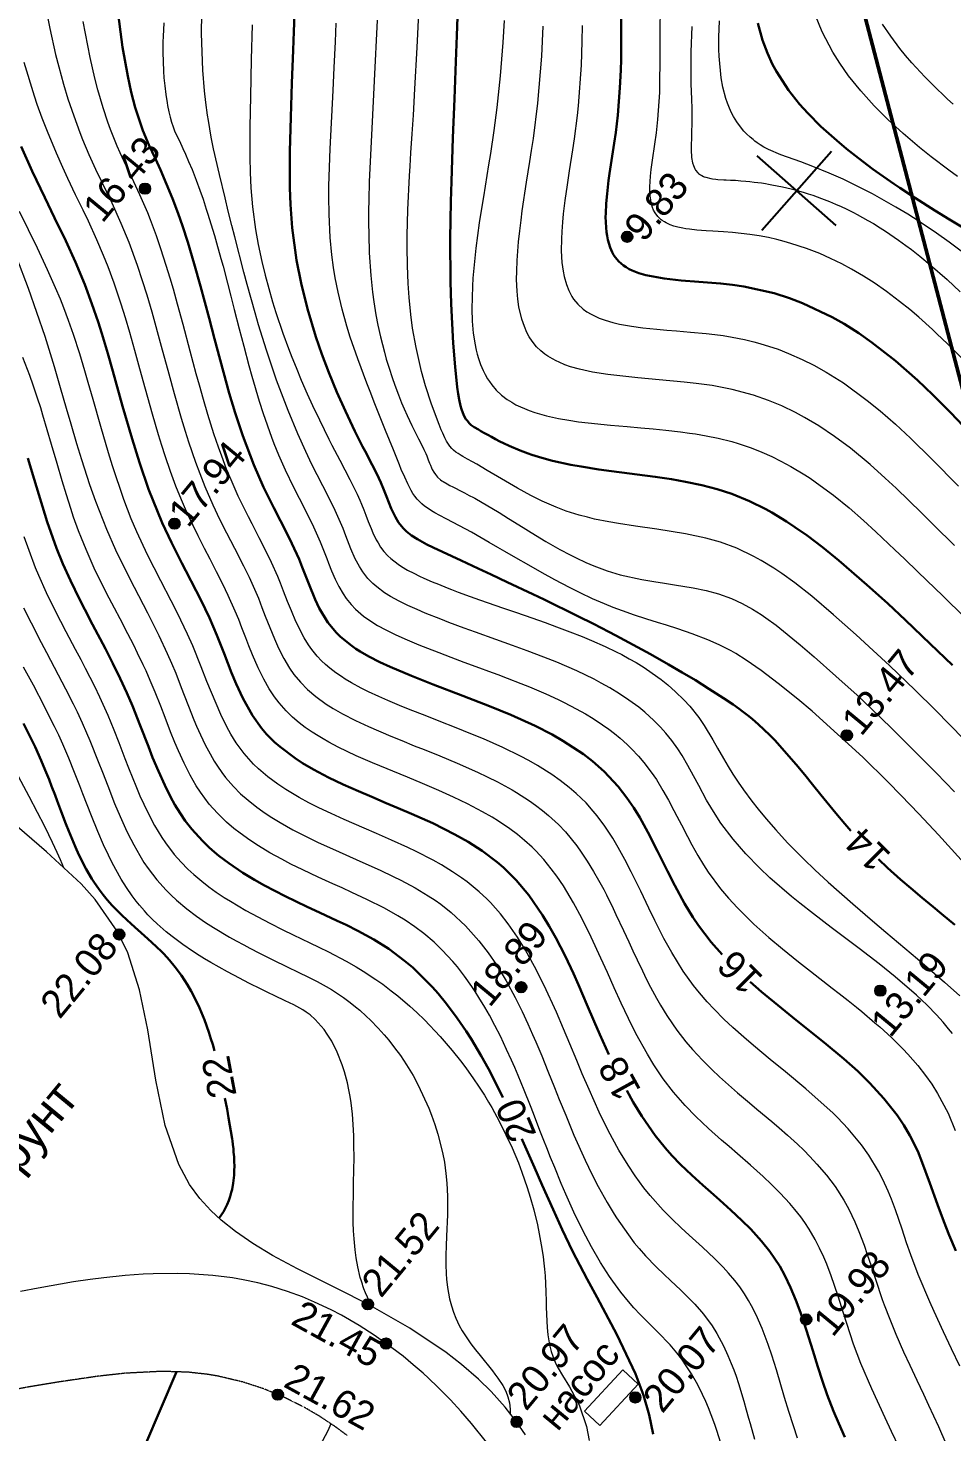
# Model space of a CAD drawing. Header units: millimetres. Extents: x -2893842 to -949497, y -1203244 to 262218.
# Drawn here: x -1978376 to -1952053, y -256348 to -216371 of the extents above; entities that cross this region are included whole.
import ezdxf

# ---------------------------------------------------------------- set-up
doc = ezdxf.new("R2010")
doc.units = ezdxf.units.MM
doc.linetypes.add('g5_05x2', pattern=[3.5, 2.5, -1])
doc.layers.get('0').update_dxf_attribs({"lineweight": 5})
for name, color, linetype in [('!!!_ Размеры', 7, 'Continuous'), ('02_сетка', 253, 'Continuous'), ('06_Инженерно-технические сооружения', 253, 'Continuous'), ('10_Границы покрытий и угодий', 253, 'Continuous'), ('19_Горизонтали', 253, 'Continuous'), ('61_Отметки высоты поверхности', 253, 'Continuous'), ('65_Границы', 253, 'Continuous')]:
    doc.layers.add(name, color=color, linetype=linetype)
doc.styles.add('LIKE17', font='d431.shx')
doc.styles.add('LIKE36', font='pragmai.shx')
doc.linetypes.add('g5_085a', pattern='A,0.001,[19,GUGK_2005.shx,S=1,R=180,X=0,Y=0],0.5,[18,GUGK_2005.shx,S=6,R=180,X=0,Y=0],0.5', length=1.001)

# ---------------------------------------------------------------- blocks, each defined once
blk = doc.blocks.new('BL_333')
at = {"color": 0}
for p, q in [((0, -3), (0, 3)), ((-3, 0), (3, 0))]:
    blk.add_line(p, q, dxfattribs=at)
blk = doc.blocks.new('g5_330')
blk.add_hatch(color=0).paths.add_polyline_path([(-0.15, 0, 1), (0.15, 0, 1)])
at = {"color": 0}
blk.add_circle((0, 0), 0.15, dxfattribs=at)
blk = doc.blocks.new('Топо_07.04.17')
at = {"layer": '02_сетка', "linetype": 'Continuous'}
for p, q in [((-39435, -105343), (-41451, -103121)), ((-41554, -105240), (-39332, -103224))]:
    blk.add_line(p, q, dxfattribs=at)
at = {"layer": '06_Инженерно-технические сооружения', "linetype": 'Continuous', "lineweight": 20}
blk.add_lwpolyline([(-50365, -138078), (-49149, -137039), (-48759, -137495), (-49975, -138535)], close=True, dxfattribs=at)
at = {"layer": '10_Границы покрытий и угодий', "linetype": 'g5_085a', "lineweight": 20}
blk.add_lwpolyline([(-52114, -138558), (-52322, -138166), (-52599, -137713), (-52943, -137231), (-53264, -136837), (-53699, -136363), (-54095, -135976), (-55045, -135170), (-56158, -134363), (-56951, -133841), (-58031, -133137), (-58700, -132672), (-59217, -132275), (-59673, -131880), (-60044, -131508), (-60304, -131204), (-60577, -130825), (-60819, -130398), (-61062, -129797), (-61318, -128651), (-61438, -127337), (-61510, -125893), (-61614, -124733), (-61828, -123650), (-62054, -122996), (-62579, -122030), (-62925, -121547), (-63802, -120524), (-65123, -119112)], dxfattribs=at)
at = {"layer": '10_Границы покрытий и угодий', "linetype": 'Continuous', "lineweight": 20}
blk.add_lwpolyline([(-53242, -138647), (-53606, -138067), (-53868, -137682), (-54126, -137328), (-54439, -136931), (-54675, -136649), (-54815, -136489), (-55065, -136217), (-55329, -135946), (-55618, -135667), (-56080, -135255), (-56472, -134937), (-56941, -134590), (-57218, -134402), (-57658, -134128), (-57982, -133946), (-58387, -133741), (-58814, -133551), (-59199, -133404), (-59610, -133268), (-59908, -133182), (-60458, -133049), (-61106, -132929), (-61452, -132880), (-62141, -132810), (-62420, -132791), (-62939, -132770), (-63548, -132764), (-63938, -132769), (-64419, -132786), (-64419, -132786), (-65435, -132846), (-65950, -132886)], dxfattribs=at)
at = {"layer": '10_Границы покрытий и угодий', "linetype": 'g5_05x2', "lineweight": 20}
blk.add_lwpolyline([(-57163, -138009), (-57459, -137734), (-57884, -137376), (-58293, -137070), (-58851, -136708), (-59385, -136416), (-59950, -136159), (-60643, -135910), (-60939, -135826), (-61462, -135708), (-62195, -135600), (-63242, -135535), (-64036, -135533), (-65145, -135568), (-66017, -135612), (-67520, -135719), (-70037, -135966), (-74029, -136457)], dxfattribs=at)
at = {"layer": '19_Горизонтали', "linetype": 'Continuous', "lineweight": 20}
for points in [[(-63667, -113548), (-63505, -114001), (-63283, -114587), (-63167, -114883), (-62901, -115557), (-62740, -115974), (-62573, -116426), (-62488, -116664), (-62378, -116990), (-62285, -117286), (-62217, -117516), (-62046, -118137), (-61964, -118454), (-61858, -118860), (-61719, -119377), (-61607, -119763), (-61494, -120117), (-61441, -120270), (-61311, -120615), (-61176, -120931), (-61077, -121139), (-60981, -121322), (-60769, -121676), (-60542, -121995), (-60410, -122158), (-60274, -122316), (-60013, -122591), (-59760, -122832), (-59529, -123035), (-59322, -123205), (-58899, -123529), (-58718, -123659), (-58520, -123797), (-58358, -123907), (-58096, -124082), (-57845, -124245), (-57688, -124345), (-57415, -124518), (-57015, -124771), (-56837, -124884), (-56557, -125067), (-56318, -125235), (-56179, -125340), (-55865, -125601), (-55690, -125763), (-55549, -125905), (-55445, -126014), (-55279, -126202), (-55170, -126332), (-54976, -126583), (-54831, -126787), (-54720, -126955), (-54576, -127188), (-54438, -127431), (-54296, -127708), (-54145, -128035), (-54027, -128324), (-53801, -129006), (-53746, -129214), (-53682, -129489), (-53628, -129772), (-53557, -130309), (-53536, -130588), (-53526, -130910), (-53530, -131188), (-53553, -131558), (-53617, -132084), (-53711, -132687), (-53754, -132962), (-53791, -133223), (-53791, -133223), (-53821, -133483), (-53842, -133755), (-53849, -133907), (-53850, -134140), (-53829, -134468), (-53799, -134677), (-53762, -134861), (-53715, -135038), (-53639, -135260), (-53574, -135414), (-53466, -135632), (-53367, -135809), (-53255, -135995), (-53144, -136170), (-53046, -136323), (-52937, -136496), (-52846, -136644), (-52784, -136749), (-52717, -136870), (-52596, -137097), (-52533, -137263), (-52489, -137428), (-52463, -137607), (-52469, -137782), (-52482, -137907)], [(-63430, -111531), (-63338, -111938), (-63207, -112448), (-63142, -112673), (-62976, -113193), (-62976, -113193), (-62781, -113741), (-62547, -114357), (-62338, -114890), (-62218, -115199), (-62117, -115460), (-61917, -115997), (-61805, -116315), (-61698, -116639), (-61628, -116863), (-61505, -117288), (-61403, -117670), (-61282, -118135), (-61208, -118419), (-61123, -118734), (-61065, -118944), (-60977, -119242), (-60812, -119737), (-60659, -120130), (-60495, -120488), (-60407, -120658), (-60193, -121017), (-60025, -121257), (-59853, -121476), (-59709, -121641), (-59501, -121861), (-59322, -122035), (-59129, -122210), (-58916, -122391), (-58756, -122519), (-58346, -122828), (-57707, -123267), (-57361, -123490), (-57087, -123665), (-56642, -123945), (-56398, -124099), (-56140, -124266), (-55671, -124584), (-55407, -124776), (-55220, -124921), (-54887, -125198), (-54709, -125357), (-54489, -125565), (-54320, -125733), (-54012, -126061), (-53833, -126266), (-53644, -126493), (-53247, -127016), (-52952, -127450), (-52750, -127774), (-52627, -127982), (-52440, -128320), (-52322, -128547), (-52188, -128822), (-52092, -129030), (-52018, -129196), (-51841, -129627), (-51573, -130395), (-51442, -130842), (-51371, -131117), (-51269, -131573), (-51216, -131854), (-51157, -132219), (-51102, -132657), (-51078, -132915), (-51052, -133343), (-51045, -133580), (-51044, -133763), (-51045, -133940), (-51050, -134122), (-51075, -134568), (-51101, -134860), (-51116, -135010), (-51136, -135224), (-51160, -135597), (-51163, -135807), (-51147, -136095), (-51120, -136286), (-51090, -136424), (-51022, -136648), (-50971, -136782), (-50874, -137007), (-50717, -137346), (-50501, -137890), (-50364, -138522), (-50327, -138931)], [(-56049, -134443), (-56106, -134279), (-56148, -134156), (-56186, -134030), (-56218, -133908), (-56237, -133829), (-56248, -133779), (-56265, -133692), (-56285, -133580), (-56323, -133274), (-56341, -133006), (-56345, -132781), (-56339, -132468), (-56326, -132236), (-56308, -132000), (-56268, -131620), (-56206, -131132), (-56166, -130835), (-56130, -130567), (-56072, -130116), (-56045, -129868), (-56017, -129564), (-56003, -129380), (-55985, -128935), (-55986, -128613), (-55994, -128430), (-56007, -128232), (-56027, -128033), (-56074, -127707), (-56114, -127508), (-56215, -127129), (-56336, -126802), (-56438, -126585), (-56515, -126448), (-56734, -126136), (-56866, -125991), (-56965, -125898), (-57056, -125822), (-57295, -125656), (-57526, -125509), (-57802, -125335), (-57992, -125215), (-58169, -125102), (-58497, -124891), (-58747, -124725), (-59066, -124507), (-59504, -124191), (-59669, -124066), (-59814, -123951), (-59985, -123812), (-60241, -123590), (-60381, -123461), (-60520, -123328), (-60668, -123177), (-60897, -122925), (-61015, -122784), (-61133, -122634), (-61222, -122514), (-61344, -122335), (-61423, -122210), (-61519, -122049), (-61656, -121793), (-61775, -121544), (-61980, -121049), (-62062, -120824), (-62165, -120515), (-62286, -120116), (-62415, -119652), (-62585, -119006), (-62646, -118769), (-62752, -118371), (-62869, -117954), (-62995, -117539), (-63084, -117268), (-63176, -117003), (-63280, -116715), (-63396, -116406), (-63641, -115774), (-63857, -115230)], [(-64542, -117847), (-64120, -118897), (-63937, -119373), (-63786, -119778), (-63692, -120041), (-63612, -120272), (-63513, -120567), (-63441, -120793), (-63369, -121029)], [(-46610, -139425), (-46680, -139051), (-46718, -138878), (-46788, -138589), (-46843, -138389), (-46900, -138198), (-46970, -137986), (-47076, -137701), (-47217, -137371), (-47339, -137122), (-47448, -136922), (-47565, -136727), (-47727, -136484), (-48040, -136078), (-48291, -135771), (-48482, -135529), (-48636, -135320), (-48772, -135122), (-48953, -134836), (-49148, -134496), (-49227, -134348), (-49436, -133925), (-49644, -133452), (-49771, -133134), (-49999, -132504), (-50200, -131882), (-50296, -131563), (-50429, -131096), (-50512, -130798), (-50589, -130513), (-50646, -130298), (-50726, -129998), (-50858, -129499), (-50919, -129272), (-51048, -128803), (-51108, -128589), (-51171, -128374), (-51241, -128137), (-51308, -127920), (-51411, -127598), (-51546, -127206), (-51664, -126886), (-51789, -126572), (-51893, -126330), (-52027, -126036), (-52113, -125860), (-52193, -125705), (-52366, -125393), (-52541, -125106), (-52655, -124934), (-52916, -124578), (-53122, -124329), (-53379, -124054), (-53613, -123832), (-53871, -123612), (-54060, -123464), (-54415, -123209), (-54885, -122902), (-55285, -122657), (-55547, -122500), (-55802, -122350), (-56189, -122118), (-56603, -121864), (-56924, -121658), (-57167, -121495), (-57479, -121274), (-57783, -121042), (-58008, -120855), (-58263, -120626), (-58425, -120466), (-58612, -120265), (-58842, -119986), (-59043, -119699), (-59252, -119338), (-59350, -119139), (-59488, -118823), (-59624, -118457), (-59743, -118092), (-59817, -117843), (-59903, -117535), (-60015, -117109), (-60103, -116773), (-60216, -116356), (-60314, -116018), (-60404, -115730), (-60464, -115550), (-60587, -115196), (-60672, -114964), (-60800, -114624), (-60974, -114173), (-61098, -113853), (-61214, -113552), (-61367, -113142), (-61539, -112656), (-61714, -112105), (-61809, -111761), (-61864, -111548), (-61960, -111142), (-62014, -110891), (-62094, -110492), (-62170, -110078), (-62258, -109577), (-62352, -109022), (-62427, -108588), (-62503, -108163), (-62543, -107950), (-62601, -107659), (-62680, -107285), (-62747, -106995), (-62885, -106462)], [(-62745, -103618), (-62514, -104524), (-62199, -105930), (-62029, -106824), (-61923, -107434), (-61820, -108036), (-61742, -108494), (-61640, -109068), (-61553, -109536), (-61403, -110269), (-61290, -110761), (-61071, -111588), (-60877, -112208), (-60677, -112775), (-60474, -113317), (-60177, -114090), (-59927, -114771), (-59746, -115306), (-59657, -115595), (-59572, -115891), (-59461, -116307), (-59400, -116539), (-59316, -116862), (-59204, -117269), (-59150, -117453), (-59069, -117710), (-58964, -118014), (-58858, -118283), (-58761, -118503), (-58688, -118653), (-58587, -118843), (-58495, -118997), (-58299, -119282), (-58120, -119507), (-57931, -119717), (-57707, -119940), (-57549, -120083), (-57357, -120246), (-57097, -120450), (-56760, -120693), (-56436, -120910), (-56080, -121134), (-55700, -121364), (-55522, -121469), (-55061, -121737), (-54721, -121936), (-54416, -122118), (-54065, -122336), (-53859, -122469), (-53485, -122727), (-53134, -122995), (-52953, -123146), (-52807, -123277), (-52540, -123542), (-52178, -123966), (-51848, -124433), (-51623, -124808), (-51429, -125175), (-51206, -125653), (-51004, -126151), (-50851, -126569), (-50728, -126936), (-50626, -127257), (-50561, -127472), (-50438, -127893), (-50310, -128346), (-50177, -128827), (-50080, -129180), (-49950, -129646), (-49779, -130235), (-49544, -130982), (-49396, -131405), (-49260, -131766), (-49058, -132252), (-48894, -132608), (-48841, -132716), (-48560, -133237), (-48416, -133475), (-48298, -133657), (-48138, -133887), (-47876, -134228), (-47673, -134473), (-47512, -134663), (-47255, -134965), (-47047, -135219), (-46897, -135414), (-46732, -135648), (-46683, -135724), (-46479, -136082), (-46370, -136311), (-46221, -136684), (-46127, -136968), (-46059, -137205), (-46011, -137391), (-45966, -137583), (-45922, -137791), (-45824, -138312), (-45782, -138568), (-45743, -138810), (-45718, -138966), (-45646, -139419)], [(-44419, -139527), (-44499, -139171), (-44584, -138745), (-44658, -138334), (-44800, -137528), (-44883, -137095), (-44951, -136783), (-45071, -136314), (-45198, -135910), (-45302, -135634), (-45370, -135475), (-45463, -135277), (-45574, -135067), (-45692, -134870), (-45848, -134637), (-45983, -134452), (-46200, -134176), (-46502, -133818), (-46836, -133437), (-47042, -133201), (-47266, -132936), (-47498, -132645), (-47820, -132193), (-47974, -131949), (-48179, -131589), (-48346, -131264), (-48556, -130808), (-48794, -130219), (-48989, -129674), (-49206, -128999), (-49347, -128530), (-49462, -128136), (-49605, -127640), (-49734, -127196), (-49883, -126700), (-50140, -125907), (-50351, -125337), (-50554, -124853), (-50741, -124460), (-50965, -124046), (-51153, -123742), (-51399, -123392), (-51492, -123272), (-51680, -123049), (-51990, -122728), (-52136, -122593), (-52369, -122394), (-52663, -122165), (-52887, -122003), (-53340, -121703), (-53555, -121568), (-53998, -121303), (-54406, -121068), (-54730, -120883), (-55272, -120571), (-55624, -120362), (-55956, -120155), (-56219, -119981), (-56475, -119802), (-56651, -119671), (-56829, -119531), (-57037, -119356), (-57294, -119115), (-57534, -118858), (-57659, -118708), (-57892, -118381), (-58079, -118055), (-58208, -117786), (-58296, -117574), (-58430, -117205), (-58714, -116227), (-58829, -115788), (-59000, -115173), (-59110, -114824), (-59328, -114196), (-59466, -113826), (-59697, -113225), (-59988, -112449), (-60220, -111762), (-60334, -111374), (-60482, -110807), (-60695, -109815), (-60765, -109442), (-60899, -108667), (-61030, -107877), (-61113, -107382), (-61172, -107043), (-61265, -106545), (-61381, -105976), (-61475, -105565), (-61568, -105191), (-61637, -104939), (-61736, -104597), (-61904, -104065), (-62122, -103420), (-62515, -102321)], [(-41578, -140121), (-41738, -139641), (-41875, -139237), (-42165, -138371), (-42388, -137626), (-42532, -137051), (-42719, -136144), (-42818, -135645), (-42950, -135044), (-43038, -134703), (-43100, -134489), (-43186, -134225), (-43283, -133966), (-43422, -133650), (-43525, -133447), (-43620, -133278), (-43762, -133048), (-43887, -132862), (-44124, -132539), (-44343, -132265), (-44553, -132018), (-44875, -131656), (-45213, -131290), (-45426, -131060), (-45617, -130852), (-45949, -130481), (-46273, -130098), (-46540, -129754), (-46826, -129342), (-47070, -128936), (-47295, -128503), (-47442, -128187), (-47699, -127563), (-47864, -127111), (-48018, -126659), (-48168, -126198), (-48311, -125746), (-48446, -125318), (-48654, -124689), (-48858, -124122), (-49043, -123663), (-49278, -123153), (-49437, -122852), (-49567, -122627), (-49751, -122342), (-49947, -122075), (-50039, -121960), (-50233, -121738), (-50416, -121549), (-50608, -121369), (-50905, -121115), (-51073, -120983), (-51329, -120793), (-51727, -120523), (-52102, -120288), (-52503, -120050), (-52935, -119806), (-53345, -119579), (-54291, -119055), (-54728, -118802), (-55213, -118500), (-55458, -118332), (-55612, -118221), (-55742, -118121), (-55898, -117995), (-56079, -117837), (-56237, -117685), (-56408, -117503), (-56567, -117311), (-56741, -117063), (-56851, -116878), (-56974, -116636), (-57098, -116345), (-57221, -115998), (-57336, -115617), (-57411, -115345), (-57472, -115115), (-57550, -114817), (-57616, -114574), (-57686, -114327), (-57834, -113861), (-57953, -113522), (-58088, -113156), (-58233, -112774), (-58357, -112451), (-58497, -112077), (-58615, -111749), (-58727, -111419), (-58853, -111006), (-58965, -110596), (-59071, -110161), (-59170, -109709), (-59231, -109406), (-59291, -109090), (-59345, -108790), (-59398, -108482), (-59515, -107756), (-59609, -107157), (-59694, -106623), (-59781, -106098), (-59856, -105674), (-59933, -105274), (-60065, -104654), (-60183, -104170), (-60273, -103836), (-60412, -103372), (-60593, -102822), (-60707, -102491), (-60870, -102030), (-61037, -101548), (-61147, -101221), (-61282, -100794), (-61466, -100152), (-61567, -99760), (-61665, -99350), (-61719, -99106), (-61906, -98123)], [(-61115, -96667), (-61070, -97243), (-60988, -97997), (-60939, -98356), (-60859, -98857), (-60779, -99287), (-60671, -99790), (-60550, -100283), (-60494, -100490), (-60363, -100935), (-60222, -101367), (-60222, -101367), (-59986, -102049), (-59872, -102378), (-59677, -102975), (-59516, -103545), (-59352, -104224), (-59257, -104674), (-59177, -105091), (-59089, -105585), (-58929, -106586), (-58806, -107397), (-58717, -107966), (-58595, -108691), (-58526, -109068), (-58463, -109388), (-58332, -109981), (-58250, -110316), (-58146, -110703), (-57980, -111247), (-57835, -111667), (-57681, -112081), (-57506, -112540), (-57310, -113064), (-57188, -113409), (-56992, -114034), (-56918, -114304), (-56852, -114558), (-56762, -114896), (-56667, -115232), (-56579, -115508), (-56463, -115820), (-56332, -116109), (-56228, -116303), (-56071, -116545), (-55891, -116773), (-55677, -117001), (-55407, -117247), (-55227, -117392), (-54981, -117574), (-54634, -117804), (-54286, -118017), (-53685, -118360), (-53385, -118524), (-53049, -118706), (-52780, -118850), (-52358, -119078), (-51891, -119337), (-51891, -119337), (-51342, -119657), (-51342, -119657), (-51086, -119817), (-50807, -119998), (-50617, -120130), (-50423, -120270), (-50303, -120361), (-49965, -120636), (-49809, -120776), (-49624, -120953), (-49470, -121113), (-49222, -121400), (-49047, -121633), (-48903, -121846), (-48772, -122058), (-48663, -122252), (-48522, -122526), (-48376, -122839), (-48264, -123099), (-48150, -123387), (-48090, -123545), (-47944, -123950), (-47883, -124126), (-47721, -124609), (-47610, -124946), (-47520, -125216), (-47429, -125485), (-47316, -125808), (-47222, -126066), (-47134, -126296), (-46999, -126630), (-46910, -126836), (-46762, -127153), (-46636, -127401), (-46527, -127599), (-46311, -127956), (-46151, -128193), (-45901, -128532), (-45667, -128823), (-45468, -129059), (-45241, -129314), (-45010, -129567), (-44707, -129889), (-44516, -130090), (-44134, -130492), (-43945, -130695), (-43737, -130924), (-43484, -131214), (-43323, -131406), (-43170, -131599), (-42992, -131837), (-42756, -132183), (-42549, -132531), (-42345, -132942), (-42232, -133220), (-42105, -133592), (-42021, -133881), (-41920, -134283), (-41859, -134558), (-41788, -134891), (-41709, -135277), (-41579, -135879), (-41542, -136036), (-41432, -136461), (-41304, -136907), (-41143, -137426), (-41012, -137825), (-40860, -138272), (-40716, -138693), (-40606, -139015), (-40396, -139649), (-40238, -140158)], [(-39597, -138015), (-39775, -137499), (-39949, -136988), (-40147, -136388), (-40238, -136101), (-40479, -135283), (-40627, -134704), (-40708, -134350), (-40794, -133952), (-40920, -133383), (-40998, -133072), (-41064, -132833), (-41174, -132485), (-41269, -132233), (-41494, -131749), (-41670, -131436), (-41995, -130943), (-42266, -130584), (-42375, -130450), (-43066, -129670), (-43591, -129124), (-43982, -128724), (-44412, -128277), (-44657, -128013), (-44932, -127705), (-45160, -127437), (-45408, -127126), (-45577, -126898), (-45773, -126613), (-45913, -126392), (-46159, -125953), (-46426, -125389), (-46602, -124960), (-46802, -124427), (-46933, -124055), (-47107, -123553), (-47315, -122967), (-47455, -122598), (-47602, -122242), (-47727, -121964), (-47913, -121596), (-48095, -121280), (-48191, -121130), (-48372, -120875), (-48618, -120576), (-48798, -120382), (-49030, -120155), (-49249, -119961), (-49626, -119659), (-49856, -119492), (-50077, -119340), (-50553, -119038), (-51066, -118738), (-51363, -118573), (-51848, -118312), (-52225, -118113), (-52649, -117889), (-53048, -117677), (-53340, -117518), (-53655, -117341), (-53899, -117199), (-54169, -117036), (-54370, -116905), (-54622, -116729), (-54790, -116602), (-54891, -116519), (-55037, -116391), (-55196, -116238), (-55307, -116119), (-55402, -116007), (-55512, -115862), (-55645, -115656), (-55723, -115514), (-55824, -115302), (-56006, -114808), (-56098, -114500), (-56173, -114222), (-56253, -113915), (-56317, -113676), (-56372, -113482), (-56505, -113061), (-56633, -112697), (-56770, -112328), (-56931, -111907), (-57011, -111695), (-57157, -111297), (-57233, -111076), (-57385, -110591), (-57474, -110275), (-57573, -109891), (-57635, -109628), (-57720, -109237), (-57830, -108675), (-57909, -108230), (-57977, -107817), (-58029, -107484), (-58128, -106819), (-58241, -106051), (-58333, -105457), (-58405, -105015), (-58460, -104696), (-58529, -104320), (-58628, -103830), (-58712, -103456), (-58830, -102982), (-58887, -102773), (-59047, -102236), (-59221, -101721), (-59342, -101374), (-59471, -100989), (-59533, -100789), (-59669, -100297), (-59722, -100076), (-59811, -99658), (-59903, -99135), (-59951, -98797), (-60021, -98194), (-60101, -97154)], [(-57825, -97451), (-57887, -97835), (-57907, -97979), (-57943, -98275), (-57986, -98815), (-57994, -99005), (-57998, -99233), (-57995, -99485), (-57985, -99726), (-57980, -99804), (-57965, -99985), (-57947, -100142), (-57925, -100280), (-57893, -100425), (-57854, -100564), (-57760, -100834), (-57683, -101062), (-57628, -101236), (-57563, -101448), (-57494, -101691), (-57410, -102008), (-57339, -102300), (-57278, -102567), (-57216, -102855), (-57191, -102978), (-57070, -103629), (-57033, -103846), (-56959, -104303), (-56925, -104527), (-56854, -105016), (-56800, -105401), (-56748, -105781), (-56670, -106349), (-56598, -106857), (-56513, -107419), (-56464, -107724), (-56332, -108463), (-56260, -108818), (-56100, -109516), (-56052, -109703), (-55959, -110038), (-55823, -110484), (-55643, -111003), (-55518, -111334), (-55333, -111823), (-55201, -112191), (-55059, -112636), (-55003, -112837), (-54963, -112985), (-54927, -113124), (-54889, -113268), (-54828, -113490), (-54753, -113736), (-54673, -113960), (-54577, -114181), (-54502, -114324), (-54382, -114513), (-54275, -114654), (-54068, -114876), (-53910, -115019), (-53702, -115185), (-53485, -115338), (-53215, -115509), (-52909, -115690), (-52598, -115864), (-52361, -115992), (-52059, -116151), (-51732, -116320), (-51379, -116498), (-50950, -116713), (-50708, -116835), (-50460, -116961), (-50206, -117091), (-49836, -117285), (-49598, -117414), (-49161, -117662), (-48833, -117860), (-48667, -117965), (-48344, -118182), (-48099, -118359), (-47899, -118513), (-47651, -118720), (-47490, -118865), (-47341, -119009), (-47195, -119158), (-47017, -119356), (-46906, -119491), (-46732, -119721), (-46601, -119916), (-46425, -120212), (-46305, -120443), (-46154, -120769), (-46031, -121059), (-45907, -121373), (-45841, -121544), (-45743, -121802), (-45610, -122152), (-45509, -122405), (-45373, -122727), (-45243, -123008), (-45132, -123228), (-44836, -123737), (-44640, -124032), (-44423, -124331), (-44009, -124845), (-43631, -125271), (-43282, -125639), (-42867, -126058), (-42557, -126362), (-41996, -126906), (-41814, -127084), (-41587, -127309), (-41373, -127524), (-41232, -127668), (-40897, -128023), (-40772, -128160), (-40470, -128509), (-40470, -128509), (-40186, -128864), (-40066, -129024), (-39824, -129374), (-39824, -129374), (-39636, -129679), (-39636, -129679), (-39488, -129946), (-39488, -129946), (-39350, -130226), (-39116, -130816), (-39116, -130816), (-38969, -131330)], [(-38738, -128577), (-38830, -128433), (-38969, -128228), (-39134, -128000), (-39367, -127699), (-39509, -127527), (-39635, -127380), (-40179, -126787), (-40591, -126371), (-41108, -125871), (-41486, -125513), (-41831, -125187), (-42287, -124750), (-42640, -124401), (-42856, -124180), (-43404, -123587), (-43671, -123271), (-44011, -122833), (-44324, -122377), (-44618, -121879), (-44755, -121609), (-44947, -121182), (-45125, -120743), (-45240, -120453), (-45368, -120143), (-45502, -119845), (-45601, -119644), (-45746, -119385), (-45891, -119157), (-46023, -118971), (-46184, -118766), (-46417, -118501), (-46573, -118341), (-46827, -118103), (-47074, -117894), (-47332, -117694), (-47554, -117533), (-47746, -117402), (-48205, -117112), (-48743, -116804), (-49100, -116613), (-49548, -116383), (-49951, -116182), (-50396, -115965), (-50950, -115694), (-51264, -115539), (-51676, -115330), (-51896, -115215), (-52316, -114988), (-52535, -114864), (-52785, -114717), (-53016, -114571), (-53243, -114410), (-53399, -114286), (-53605, -114093), (-53703, -113986), (-53828, -113824), (-53951, -113620), (-54028, -113459), (-54119, -113225), (-54210, -112930), (-54312, -112549), (-54369, -112332), (-54534, -111793), (-54649, -111469), (-54805, -111057), (-54931, -110726), (-55044, -110420), (-55180, -110029), (-55349, -109503), (-55546, -108821), (-55681, -108306), (-55774, -107919), (-55840, -107629), (-55966, -107037), (-56108, -106298), (-56169, -105949), (-56304, -105121), (-56358, -104763), (-56502, -103732), (-56546, -103400), (-56600, -102985), (-56649, -102595), (-56733, -101920), (-56815, -101171), (-56844, -100837), (-56874, -100355), (-56880, -100206), (-56887, -99837), (-56886, -99508), (-56867, -98915), (-56832, -98393), (-56784, -97872), (-56717, -97320)], [(-55327, -97786), (-55466, -98769), (-55607, -99807), (-55717, -100664), (-55717, -100664), (-55818, -101530), (-55857, -101957), (-55886, -102399), (-55899, -102937), (-55885, -103590), (-55859, -104020), (-55813, -104513), (-55764, -104917), (-55641, -105687), (-55580, -106004), (-55449, -106608), (-55338, -107060), (-55270, -107320), (-55184, -107630), (-55075, -108002), (-54950, -108407), (-54837, -108755), (-54691, -109184), (-54486, -109755), (-54419, -109937), (-54246, -110390), (-54024, -110962), (-53913, -111264), (-53863, -111409), (-53806, -111585), (-53769, -111707), (-53723, -111869), (-53682, -112028), (-53634, -112214), (-53577, -112421), (-53540, -112546), (-53465, -112760), (-53426, -112853), (-53366, -112977), (-53289, -113110), (-53192, -113245), (-53112, -113338), (-52926, -113520), (-52836, -113595), (-52676, -113716), (-52513, -113826), (-52357, -113924), (-52239, -113994), (-52013, -114124), (-51850, -114214), (-51615, -114342), (-51491, -114407), (-51315, -114499), (-50986, -114665), (-50734, -114789), (-50083, -115101), (-49782, -115244), (-49494, -115381), (-48952, -115642), (-48639, -115796), (-48276, -115981), (-47951, -116154), (-47694, -116297), (-47325, -116514), (-47031, -116700), (-46886, -116796), (-46683, -116938), (-46504, -117069), (-46293, -117234), (-46079, -117415), (-45846, -117629), (-45673, -117803), (-45477, -118018), (-45270, -118273), (-45123, -118476), (-44908, -118818), (-44777, -119063), (-44580, -119495), (-44474, -119748), (-44341, -120063), (-44231, -120307), (-44123, -120532), (-43998, -120777), (-43873, -121008), (-43672, -121355), (-43516, -121609), (-43322, -121907), (-43086, -122250), (-42793, -122650), (-42389, -123166), (-42111, -123501), (-41772, -123896), (-41146, -124591), (-40643, -125130), (-40295, -125499), (-39486, -126354), (-39182, -126680), (-38802, -127095), (-38412, -127535)], [(-37933, -123695), (-38494, -122915), (-38985, -122251), (-39421, -121677), (-39759, -121245), (-40387, -120470), (-41679, -119003), (-42042, -118621), (-42545, -118117), (-42985, -117697), (-43375, -117349), (-43655, -117125), (-43770, -117041), (-44091, -116827), (-44395, -116650), (-44820, -116431), (-45216, -116245), (-45519, -116110), (-45769, -116001), (-46056, -115875), (-46421, -115709), (-46598, -115625), (-46977, -115433), (-47210, -115306), (-47529, -115121), (-47861, -114916), (-48148, -114730), (-48543, -114461), (-48874, -114226), (-49228, -113970), (-49573, -113715), (-49860, -113502), (-50046, -113364), (-50275, -113194), (-50488, -113038), (-50747, -112852), (-51060, -112631), (-51415, -112388), (-51415, -112388), (-51591, -112270), (-51721, -112180), (-51809, -112114), (-51899, -112041), (-51989, -111960), (-52062, -111885), (-52173, -111744), (-52232, -111649), (-52277, -111565), (-52320, -111472), (-52396, -111278), (-52460, -111080), (-52530, -110845), (-52569, -110708), (-52693, -110263), (-52849, -109698), (-53068, -108911), (-53167, -108546), (-53233, -108293), (-53411, -107577), (-53550, -106939), (-53611, -106620), (-53691, -106127), (-53753, -105631), (-53789, -105217), (-53804, -104920), (-53811, -104552), (-53801, -104054), (-53758, -103396), (-53707, -102904), (-53668, -102589), (-53515, -101546), (-53246, -99902), (-53141, -99263), (-53024, -98540), (-52938, -98012)], [(-51769, -98059), (-52048, -99770), (-52271, -101109), (-52512, -102598), (-52587, -103128), (-52625, -103419), (-52666, -103768), (-52699, -104092), (-52742, -104613), (-52772, -105263), (-52776, -105737), (-52770, -106014), (-52752, -106392), (-52730, -106694), (-52695, -107033), (-52635, -107477), (-52602, -107680), (-52554, -107947), (-52498, -108216), (-52446, -108445), (-52375, -108725), (-52310, -108962), (-52255, -109146), (-52193, -109345), (-52092, -109642), (-52006, -109875), (-51943, -110036), (-51878, -110206), (-51825, -110357), (-51794, -110453), (-51789, -110472), (-51767, -110549), (-51752, -110603), (-51737, -110664), (-51712, -110762), (-51695, -110822), (-51671, -110901), (-51654, -110949), (-51622, -111026), (-51582, -111102), (-51527, -111183), (-51452, -111265), (-51418, -111296), (-51382, -111328), (-51282, -111404), (-51206, -111456), (-51126, -111508), (-51042, -111562), (-50958, -111617), (-50820, -111709), (-50689, -111799), (-50580, -111876), (-50545, -111901), (-49900, -112384), (-49652, -112578), (-49378, -112794), (-48943, -113137), (-48666, -113349), (-48295, -113622), (-48025, -113808), (-47867, -113912), (-47604, -114074), (-47388, -114197), (-47031, -114379), (-46672, -114535), (-46075, -114739), (-45742, -114834), (-45448, -114913), (-45170, -114988), (-44651, -115136), (-44292, -115255), (-43954, -115388), (-43598, -115561), (-43307, -115736), (-43037, -115927), (-42808, -116109), (-42688, -116213), (-42417, -116462), (-41804, -117087), (-41445, -117474), (-40888, -118089), (-40354, -118701), (-39788, -119370), (-39431, -119802), (-38354, -121159), (-37903, -121749)], [(-37461, -120293), (-38192, -119361), (-38693, -118741), (-39340, -117964), (-39749, -117486), (-40188, -116985), (-40762, -116348), (-41319, -115754), (-41756, -115321), (-42094, -115013), (-42305, -114835), (-42638, -114576), (-42829, -114441), (-43288, -114157), (-43730, -113935), (-44128, -113772), (-44695, -113581), (-45489, -113358), (-46084, -113204), (-46551, -113078), (-46828, -112997), (-47219, -112871), (-47417, -112800), (-47641, -112713), (-47993, -112557), (-48267, -112416), (-48642, -112197), (-48943, -112001), (-49298, -111752), (-49725, -111437), (-50099, -111155), (-50380, -110945), (-50489, -110866), (-50628, -110765), (-50744, -110684), (-50792, -110648), (-50875, -110583), (-50930, -110534), (-50988, -110474), (-51029, -110422), (-51079, -110348), (-51158, -110191), (-51196, -110097), (-51243, -109959), (-51274, -109858), (-51319, -109696), (-51466, -109094), (-51574, -108559), (-51642, -108141), (-51723, -107441), (-51757, -106885), (-51765, -106491), (-51758, -106005), (-51742, -105613), (-51705, -105099), (-51653, -104573), (-51613, -104243), (-51512, -103519), (-51356, -102567), (-51308, -102295), (-51242, -101923), (-51145, -101385), (-51052, -100866), (-50923, -100127), (-50725, -98958), (-50568, -97996)], [(-48179, -98474), (-48285, -99093), (-48468, -100032), (-48665, -100915), (-48824, -101553), (-48995, -102190), (-49085, -102513), (-49333, -103398), (-49439, -103779), (-49531, -104122), (-49710, -104830), (-49889, -105661), (-49930, -105890), (-50019, -106534), (-50019, -106534), (-50046, -106881), (-50055, -107222), (-50053, -107332), (-50045, -107507), (-50026, -107718), (-50010, -107834), (-49988, -107961), (-49951, -108130), (-49897, -108313), (-49856, -108426), (-49799, -108560), (-49756, -108646), (-49698, -108749), (-49588, -108911), (-49454, -109069), (-49306, -109210), (-49191, -109303), (-49077, -109385), (-48718, -109594), (-48564, -109667), (-48247, -109796), (-47915, -109910), (-47633, -109993), (-47357, -110066), (-47090, -110131), (-46469, -110266), (-45995, -110362), (-45619, -110438), (-45270, -110509), (-44915, -110586), (-44505, -110681), (-44256, -110744), (-44087, -110789), (-43793, -110874), (-43456, -110983), (-43081, -111123), (-42907, -111197), (-42558, -111361), (-42271, -111513), (-41996, -111676), (-41759, -111828), (-41492, -112015), (-41127, -112296), (-40988, -112411), (-40722, -112643), (-40382, -112962), (-39978, -113374), (-39611, -113775), (-39294, -114136), (-38812, -114707), (-38574, -114993), (-38234, -115404), (-37801, -115930), (-37618, -116154), (-37044, -116860)], [(-37111, -114781), (-37634, -114131), (-37945, -113743), (-38581, -112967), (-38856, -112645), (-39245, -112210), (-39750, -111688), (-40158, -111307), (-40570, -110958), (-40951, -110669), (-41185, -110506), (-41555, -110274), (-41913, -110075), (-42322, -109876), (-42909, -109644), (-43464, -109473), (-43907, -109360), (-44246, -109282), (-44946, -109138), (-45537, -109019), (-46384, -108828), (-46803, -108710), (-47167, -108585), (-47408, -108485), (-47562, -108410), (-47718, -108324), (-47800, -108273), (-47898, -108207), (-48022, -108111), (-48098, -108044), (-48199, -107941), (-48307, -107809), (-48415, -107640), (-48483, -107503), (-48536, -107372), (-48589, -107202), (-48638, -106980), (-48678, -106625), (-48685, -106406), (-48680, -106177), (-48656, -105844), (-48628, -105608), (-48584, -105311), (-48483, -104782), (-48414, -104476), (-48342, -104178), (-48275, -103915), (-48062, -103124), (-47901, -102545), (-47819, -102245), (-47728, -101904), (-47490, -100927), (-47228, -99606), (-47092, -98762)], [(-45982, -98869), (-46042, -99320), (-46143, -99985), (-46359, -101129), (-46417, -101394), (-46577, -102044), (-46658, -102351), (-46819, -102939), (-46924, -103326), (-47037, -103765), (-47126, -104140), (-47175, -104366), (-47225, -104629), (-47259, -104839), (-47300, -105172), (-47319, -105510), (-47319, -105635), (-47315, -105759), (-47302, -105914), (-47263, -106148), (-47217, -106319), (-47188, -106401), (-47145, -106502), (-47106, -106579), (-47002, -106741), (-46867, -106895), (-46771, -106981), (-46657, -107068), (-46445, -107198), (-46281, -107280), (-46075, -107367), (-45887, -107434), (-45668, -107503), (-45551, -107536), (-45239, -107615), (-44847, -107701), (-44569, -107758), (-44295, -107812), (-44098, -107850), (-43902, -107889), (-43465, -107981), (-43223, -108036), (-42987, -108095), (-42737, -108165), (-42402, -108272), (-42143, -108366), (-41972, -108434), (-41479, -108659), (-41195, -108807), (-40832, -109020), (-40519, -109224), (-40188, -109461), (-39739, -109820), (-39117, -110390), (-38788, -110725), (-38393, -111157), (-38012, -111600), (-37476, -112260), (-36812, -113108)], [(-36253, -109567), (-36667, -109045), (-36930, -108727), (-37042, -108597), (-37394, -108200), (-37623, -107956), (-37883, -107693), (-38221, -107372), (-38541, -107091), (-38826, -106860), (-39140, -106625), (-39400, -106445), (-39701, -106253), (-39990, -106085), (-40346, -105898), (-40773, -105702), (-40963, -105625), (-41160, -105550), (-41396, -105468), (-41651, -105389), (-41905, -105318), (-42393, -105206), (-42644, -105159), (-42951, -105106), (-43132, -105074), (-43392, -105024), (-43392, -105024), (-43604, -104976), (-43700, -104951), (-43786, -104926), (-43875, -104897), (-43929, -104878), (-44031, -104837), (-44134, -104788), (-44185, -104760), (-44242, -104724), (-44289, -104690), (-44343, -104646), (-44377, -104615), (-44411, -104578), (-44460, -104516), (-44522, -104405), (-44554, -104320), (-44576, -104240), (-44590, -104171), (-44599, -104094), (-44604, -104023), (-44605, -103908), (-44602, -103816), (-44586, -103652), (-44536, -103353), (-44494, -103160), (-44429, -102900), (-44311, -102458), (-44229, -102146), (-44143, -101775), (-44006, -101011), (-43956, -100647), (-43903, -100203), (-43866, -99858), (-43793, -99219), (-43720, -98680)], [(-42888, -99247), (-42993, -99965), (-43073, -100651), (-43093, -100869), (-43129, -101300), (-43151, -101564), (-43163, -101693), (-43182, -101872), (-43203, -102045), (-43222, -102180), (-43240, -102307), (-43260, -102438), (-43279, -102570), (-43293, -102680), (-43304, -102798), (-43309, -102890), (-43310, -102952), (-43301, -103103), (-43286, -103189), (-43274, -103236), (-43258, -103283), (-43241, -103321), (-43188, -103404), (-43164, -103431), (-43117, -103474), (-43080, -103500), (-43038, -103526), (-43013, -103540), (-42969, -103560), (-42831, -103610), (-42784, -103623), (-42696, -103644), (-42640, -103656), (-42470, -103687), (-42404, -103698), (-42286, -103716), (-42142, -103740), (-41990, -103768), (-41848, -103796), (-41744, -103819), (-41615, -103849), (-41418, -103898), (-41300, -103930), (-41222, -103952), (-41130, -103980), (-40836, -104075), (-40593, -104162), (-40521, -104190), (-40239, -104306), (-40126, -104356), (-40005, -104412), (-39766, -104529), (-39553, -104641), (-39384, -104736), (-39232, -104825), (-39099, -104907), (-38902, -105034), (-38811, -105095), (-38663, -105197), (-38521, -105300), (-38375, -105409), (-38197, -105548), (-38056, -105663), (-37829, -105856), (-37715, -105956), (-37527, -106128), (-37385, -106264), (-37166, -106479), (-36898, -106757), (-36468, -107231), (-36468, -107231), (-36140, -107617)], [(-35980, -106466), (-36295, -106172), (-36625, -105877), (-37075, -105495), (-37376, -105251), (-37684, -105012), (-38306, -104562), (-38854, -104201), (-39088, -104056), (-39467, -103834), (-39904, -103596), (-40230, -103431), (-40773, -103165), (-41112, -102971), (-41231, -102889), (-41326, -102816), (-41405, -102749), (-41467, -102692), (-41515, -102646), (-41588, -102569), (-41683, -102456), (-41744, -102375), (-41806, -102284), (-41916, -102093), (-41993, -101927), (-42035, -101820), (-42082, -101677), (-42121, -101536), (-42152, -101396), (-42201, -101067), (-42220, -100797), (-42208, -100171), (-42192, -99986), (-42152, -99641), (-42080, -99180)], [(-35843, -104343), (-36068, -104138), (-36525, -103705), (-36827, -103403), (-37246, -102957), (-37638, -102505), (-37980, -102074), (-38309, -101612), (-38603, -101145), (-38816, -100757), (-38976, -100426), (-39214, -99816), (-39350, -99338)], [(-35737, -102281), (-35878, -102122), (-36261, -101665), (-36452, -101423), (-36772, -100985), (-36925, -100758), (-37062, -100543), (-37286, -100161), (-37478, -99791)], [(-57588, -137625), (-57698, -137812), (-58608, -139143)]]:
    blk.add_lwpolyline(points, dxfattribs=at)
at = {"layer": '19_Горизонтали', "linetype": 'Continuous', "lineweight": 30}
for points in [[(-48535, -128064), (-48723, -127476), (-48842, -127085), (-48994, -126579), (-49071, -126327), (-49172, -126000), (-49278, -125667), (-49457, -125137), (-49662, -124593), (-49807, -124247), (-49961, -123912), (-50290, -123304), (-50599, -122837), (-50916, -122443), (-51075, -122271), (-51464, -121904), (-51464, -121904), (-51837, -121600), (-52183, -121349), (-52777, -120962), (-53345, -120625), (-53707, -120419), (-54027, -120240), (-54418, -120021), (-54775, -119818), (-55188, -119575), (-55578, -119332), (-55978, -119060), (-56273, -118838), (-56466, -118678), (-56853, -118311), (-56992, -118157), (-57195, -117901), (-57317, -117722), (-57535, -117331), (-57754, -116807), (-57895, -116383), (-57989, -116057), (-58141, -115486), (-58286, -114949), (-58442, -114432), (-58629, -113891), (-58728, -113621), (-58954, -113029), (-59042, -112800), (-59273, -112178), (-59473, -111590), (-59750, -110592), (-59923, -109814), (-60055, -109113), (-60216, -108158), (-60381, -107140), (-60468, -106627), (-60574, -106044), (-60642, -105699), (-60757, -105168), (-60898, -104602), (-61089, -103941), (-61298, -103301), (-61537, -102615), (-61753, -102009), (-62022, -101226), (-62253, -100493)], [(-63065, -109334), (-62960, -109941), (-62725, -111193), (-62545, -111968), (-62414, -112433), (-62257, -112924), (-62058, -113484), (-61941, -113795), (-61770, -114240), (-61483, -114977), (-61320, -115410), (-61158, -115865), (-61019, -116285), (-60903, -116671), (-60745, -117253), (-60581, -117877), (-60495, -118199), (-60377, -118606), (-60243, -119024), (-60117, -119366), (-60017, -119607), (-59898, -119863), (-59778, -120092), (-59618, -120358), (-59356, -120722), (-59183, -120929), (-59052, -121073), (-58934, -121195), (-58682, -121435), (-58313, -121750), (-58001, -121990), (-57735, -122182), (-57187, -122549), (-56601, -122917), (-56268, -123120), (-55791, -123412), (-55552, -123561), (-55246, -123761), (-54816, -124062), (-54424, -124374), (-54014, -124758), (-53805, -124980), (-53310, -125594), (-53170, -125794), (-52964, -126112), (-52708, -126551), (-52499, -126948), (-52384, -127185), (-52154, -127696), (-51991, -128090), (-51894, -128339), (-51677, -128947)], [(-59688, -126698), (-59717, -126516), (-59748, -126344), (-59787, -126151), (-59871, -125789), (-59871, -125789), (-59974, -125429), (-60071, -125143), (-60151, -124938), (-60236, -124744), (-60380, -124456), (-60526, -124203), (-60667, -123991), (-60813, -123793), (-60871, -123719), (-60997, -123565), (-61113, -123428), (-61211, -123315), (-61382, -123123), (-61540, -122946), (-61645, -122827), (-61739, -122719), (-61882, -122550), (-61981, -122428), (-62113, -122256), (-62237, -122080), (-62338, -121924), (-62435, -121760), (-62558, -121529), (-62602, -121438), (-62732, -121144), (-62800, -120973), (-62856, -120822), (-62894, -120713), (-62969, -120485), (-63108, -120013), (-63166, -119795), (-63259, -119433), (-63337, -119121), (-63378, -118956), (-63448, -118682), (-63498, -118491), (-63575, -118215), (-63660, -117928), (-63791, -117525), (-63930, -117127), (-64041, -116828)], [(-45004, -125606), (-45275, -125217), (-45584, -124703), (-45715, -124449), (-45906, -124036), (-46126, -123497), (-46287, -123065), (-46504, -122468), (-46716, -121906), (-46899, -121466), (-47035, -121172), (-47197, -120861), (-47408, -120511), (-47754, -120048), (-48053, -119718), (-48288, -119491), (-48824, -119044), (-49114, -118832), (-49568, -118531), (-50218, -118145), (-50794, -117829), (-51513, -117454), (-52322, -117036), (-52909, -116723), (-53480, -116401), (-53757, -116232), (-54048, -116039), (-54281, -115867), (-54395, -115774), (-54537, -115649), (-54796, -115381), (-54889, -115267), (-55100, -114944), (-55297, -114510), (-55388, -114247), (-55520, -113786), (-55649, -113295), (-55715, -113059), (-55865, -112589), (-55991, -112239), (-56114, -111910), (-56261, -111525), (-56486, -110904), (-56486, -110904), (-56693, -110244), (-56912, -109384), (-57053, -108713), (-57159, -108138), (-57403, -106556), (-57489, -105952), (-57626, -105019), (-57732, -104361), (-57845, -103733), (-57944, -103248), (-58024, -102890), (-58135, -102443), (-58383, -101598), (-58495, -101269), (-58639, -100850), (-58762, -100431), (-58904, -99748), (-58966, -99310), (-59014, -98843), (-59068, -98005), (-59089, -96829)], [(-54059, -97406), (-54168, -98112), (-54249, -98639), (-54388, -99571), (-54527, -100524), (-54663, -101497), (-54703, -101814), (-54780, -102518), (-54817, -102992), (-54845, -103659), (-54825, -104592), (-54770, -105260), (-54673, -106006), (-54523, -106823), (-54410, -107329), (-54273, -107873), (-54106, -108459), (-53927, -109024), (-53724, -109615), (-53555, -110071), (-53499, -110218), (-53341, -110626), (-53242, -110890), (-53152, -111154), (-53088, -111368), (-53035, -111570), (-52991, -111740), (-52943, -111917), (-52851, -112184), (-52777, -112344), (-52670, -112514), (-52583, -112620), (-52454, -112748), (-52300, -112875), (-52046, -113052), (-51878, -113159), (-51129, -113618), (-50670, -113899), (-50324, -114111), (-49896, -114374), (-49209, -114799), (-48904, -114990), (-48005, -115562), (-47587, -115835), (-47174, -116109), (-46986, -116236), (-46073, -116871), (-45589, -117223), (-45229, -117492), (-44883, -117757), (-44527, -118039), (-44140, -118354), (-43890, -118565), (-43734, -118703), (-43653, -118779), (-43519, -118910), (-43400, -119033), (-43239, -119209), (-43100, -119370), (-42952, -119552), (-42829, -119710), (-42298, -120461), (-42088, -120783), (-41898, -121081), (-41694, -121404), (-41335, -121967), (-41114, -122301), (-40966, -122514)], [(-37558, -118160), (-38114, -117478), (-38737, -116734), (-39192, -116206), (-39719, -115609), (-40439, -114826), (-40856, -114401), (-41251, -114025), (-41571, -113742), (-41797, -113554), (-42180, -113260), (-42342, -113145), (-42772, -112867), (-43253, -112603), (-43655, -112419), (-44071, -112258), (-44521, -112108), (-44916, -111991), (-45364, -111871), (-46590, -111569), (-46939, -111480), (-47430, -111345), (-47712, -111260), (-48218, -111088), (-48513, -110972), (-48792, -110850), (-48886, -110806), (-49103, -110696), (-49403, -110526), (-49551, -110434), (-49650, -110370), (-49770, -110289), (-49876, -110216), (-49974, -110147), (-50060, -110084), (-50152, -110017), (-50220, -109967), (-50331, -109885), (-50413, -109815), (-50455, -109767), (-50514, -109676), (-50538, -109630), (-50584, -109519), (-50635, -109336), (-50652, -109241), (-50673, -109056), (-50680, -108890), (-50683, -108701), (-50678, -108121), (-50657, -107446), (-50590, -106322), (-50536, -105695), (-50405, -104474), (-50339, -103949), (-50269, -103424), (-50189, -102859), (-50008, -101633), (-49839, -100528), (-49678, -99479), (-49565, -98751), (-49484, -98227)], [(-44817, -98436), (-44888, -99084), (-44938, -99514), (-44993, -99950), (-45036, -100254), (-45115, -100750), (-45266, -101520), (-45378, -101998), (-45456, -102300), (-45553, -102657), (-45685, -103146), (-45734, -103337), (-45822, -103709), (-45878, -103983), (-45924, -104265), (-45935, -104353), (-45959, -104661), (-45961, -104794), (-45957, -104900), (-45948, -105011), (-45906, -105243), (-45864, -105376), (-45832, -105455), (-45792, -105533), (-45703, -105666), (-45586, -105790), (-45520, -105847), (-45436, -105909), (-45358, -105958), (-45180, -106053), (-44987, -106135), (-44480, -106290), (-43999, -106397), (-43503, -106492), (-42897, -106610), (-42565, -106685), (-42250, -106770), (-41411, -107062), (-40992, -107250), (-40639, -107431), (-39845, -107924), (-39530, -108154), (-39143, -108465), (-38800, -108767), (-38191, -109366), (-37634, -109983), (-37244, -110448), (-36794, -111014), (-36336, -111613)], [(-35772, -105875), (-36212, -105533), (-36596, -105231), (-37103, -104822), (-37511, -104482), (-37670, -104346), (-38215, -103864), (-38591, -103512), (-38901, -103204), (-39150, -102943), (-39550, -102492), (-39880, -102074), (-40082, -101789), (-40351, -101359), (-40633, -100794), (-40718, -100580), (-40829, -100244), (-40925, -99861), (-41005, -99364)], [(-40276, -123406), (-40046, -123683), (-39713, -124054), (-39452, -124335), (-39162, -124641), (-38878, -124935), (-38665, -125156), (-38320, -125515)], [(-39338, -134740), (-39477, -134271), (-39587, -133872), (-39713, -133371), (-39856, -132745), (-40005, -132130), (-40100, -131797), (-40271, -131325), (-40408, -131019), (-40569, -130711), (-40887, -130195), (-41235, -129719), (-41542, -129343), (-41897, -128944), (-42395, -128420), (-42858, -127954), (-43213, -127601), (-43500, -127313), (-44010, -126784), (-44300, -126468)], [(-60097, -131446), (-60086, -131435), (-60048, -131396), (-59998, -131340), (-59950, -131280), (-59863, -131156), (-59819, -131085), (-59759, -130976), (-59707, -130867), (-59664, -130763), (-59633, -130679), (-59580, -130506), (-59530, -130282), (-59508, -130147), (-59493, -130025), (-59481, -129896), (-59473, -129759), (-59468, -129623), (-59467, -129534), (-59467, -129407), (-59468, -129307), (-59470, -129241), (-59501, -128637), (-59517, -128393), (-59540, -128069)], [(-43078, -139650), (-43209, -139249), (-43321, -138877), (-43446, -138401), (-43536, -138000), (-43622, -137575), (-43711, -137100), (-43821, -136516), (-43934, -135986), (-44026, -135618), (-44134, -135249), (-44260, -134889), (-44376, -134610), (-44608, -134159), (-44807, -133843), (-45075, -133471), (-45299, -133192), (-45578, -132865), (-45862, -132546), (-46089, -132293), (-46288, -132072), (-46570, -131750), (-46855, -131407), (-47072, -131125), (-47240, -130889), (-47479, -130514), (-47801, -129919), (-47998, -129495), (-48142, -129149)], [(-51265, -130176), (-51250, -130223), (-51001, -131027), (-50840, -131550), (-50611, -132277), (-50416, -132871), (-50190, -133514), (-49865, -134356), (-49642, -134910), (-49204, -136018), (-48803, -137193), (-48641, -137819), (-48545, -138398), (-48499, -138955)], [(-62918, -137632), (-61794, -135659)]]:
    blk.add_lwpolyline(points, dxfattribs=at)
at = {"layer": '65_Границы', "color": 1, "linetype": 'Continuous', "lineweight": 50}
blk.add_polyline3d([(-184159, 116945, 0), (-164841, 92507, 0), (-145751, 68348, 0), (-136895, 51727, -67200), (-137772, 51311, -67200), (-136096, 48162, -67200), (-135974, 48252, -67200), (-135384, 46834, -67200), (-127120, 23929, -67200), (-108110, 3237, -67200), (-72656, -22945, -67200), (-55400, -36031, -67200), (-49490, -48909, -67200), (-50198, -61668, -67200), (-42710, -66533, -67200), (-33064, -133395, -67200), (-33388, -150412, -67200)], dxfattribs=at)
at = {"layer": '02_сетка', "xscale": 500.0000000002746, "yscale": 500.0000000002746, "zscale": 500.0000000002746, "rotation": 42.22816425403256}
blk.add_blockref('BL_333', (-40443, -104232), dxfattribs=at)
at = {"layer": '61_Отметки высоты поверхности', "linetype": 'Continuous', "lineweight": 20, "xscale": 999.9999999999995, "yscale": 999.9999999999995, "zscale": 999.9999999999995, "rotation": 43.98139083737546}
for p in [(-58885, -102081, -67200), (-45388, -104989, -67200), (-59127, -111654, -67200), (-40769, -119801, -67200), (-62011, -123100, -67200), (-50799, -125883, -67200), (-40643, -127134, -67200), (-56158, -134363, -67200), (-55769, -135532, -67200), (-43795, -136200, -67200), (-58994, -136630, -67200), (-48885, -137858, -67200), (-52322, -138166, -67200)]:
    blk.add_blockref('g5_330', p, dxfattribs=at)
at = {"layer": '06_Инженерно-технические сооружения', "linetype": 'Continuous', "lineweight": 15, "style": 'LIKE36'}
blk.add_text('насос', height=800, rotation=43.9814, dxfattribs=at).set_placement((-51197, -138596, -67200))
at = {"layer": '10_Границы покрытий и угодий', "linetype": 'Continuous', "lineweight": 15, "style": 'LIKE36'}
blk.add_text('грунт', height=1000, rotation=43.9814, dxfattribs=at).set_placement((-65985, -129888, -67200))
at = {"layer": '19_Горизонтали', "linetype": 'Continuous', "lineweight": 15, "style": 'LIKE36'}
for s, rotation, p in [('14', 128.7902, (-39866, -123319, -67200)), ('16', 128.7902, (-43878, -126384, -67200)), ('22', 94.2256, (-59199, -128021, -67200)), ('18', 112.4068, (-47718, -129182, -67200)), ('20', 106.3999, (-50829, -130097, -67200))]:
    blk.add_text(s, height=800, rotation=rotation, dxfattribs=at).set_placement(p)
at = {"layer": '61_Отметки высоты поверхности', "linetype": 'Continuous', "lineweight": 15, "style": 'LIKE17'}
for s, rotation, p in [('16.43', 43.9814, (-60205, -102946, -67200)), ('9.83', 43.9814, (-44942, -105230, -67200)), ('17.94', 43.9814, (-58761, -111840, -67200)), ('13.47', 43.9814, (-40371, -119903, -67200)), ('22.08', 43.9814, (-63969, -125331, -46700)), ('18.89', 43.9814, (-51760, -126382, -67200)), ('13.19', 43.9814, (-40515, -128527, -67200)), ('21.52', 43.9814, (-55767, -134253, -46700)), ('21.45', 324.7094, (-58435, -134656, -67200)), ('19.98', 43.9814, (-43106, -136814, -67200)), ('21.62', 324.7094, (-58845, -136401, -67200)), ('20.97', 43.9814, (-52020, -137919, -67200)), ('20.07', 43.9814, (-48173, -138424, -67200))]:
    blk.add_text(s, height=800, rotation=rotation, dxfattribs=at).set_placement(p)

msp = doc.modelspace()

# ---------------------------------------------------------------- linework, layer by layer
at = {"layer": '65_Границы', "color": 1, "linetype": 'Continuous', "lineweight": 50}
msp.add_polyline3d([(-2124204.57606, -17433.80252, 0), (-2102255.17766, -39539.20479, 0), (-2080564.27395, -61392.25713, 0), (-2069891.45722, -76909.7306, -67199.99998), (-2070716.2749, -77421.76163, -67199.99998), (-2068695.38027, -80361.36788, -67199.99998), (-2068584.45122, -80258.43711, -67199.99998), (-2067838.33745, -81600.75385, -67199.99998), (-2057046.15702, -103428.69104, -67199.99998), (-2035825.28193, -121846.03776, -67199.99998), (-1997646.15137, -143865.44942, -67199.99998), (-1979024.34828, -154923.35834, -67199.99998), (-1971700.92442, -167052.68078, -67199.99998), (-1970966.07003, -179810.93258, -67199.99998), (-1962977.70287, -183800.43006, -67199.99998), (-1945857.51876, -249149.45833, -67199.99998), (-1944261.29305, -266094.51553, -67199.99998)], dxfattribs=at)

# ---------------------------------------------------------------- block references
at = {"layer": '!!!_ Размеры', "color": 1, "lineweight": 0, "rotation": 6.471407436947433}
msp.add_blockref('Топо_07.04.17', (-1928038.79367, -112877.83782), dxfattribs=at)

doc.saveas('drawing.dxf')
